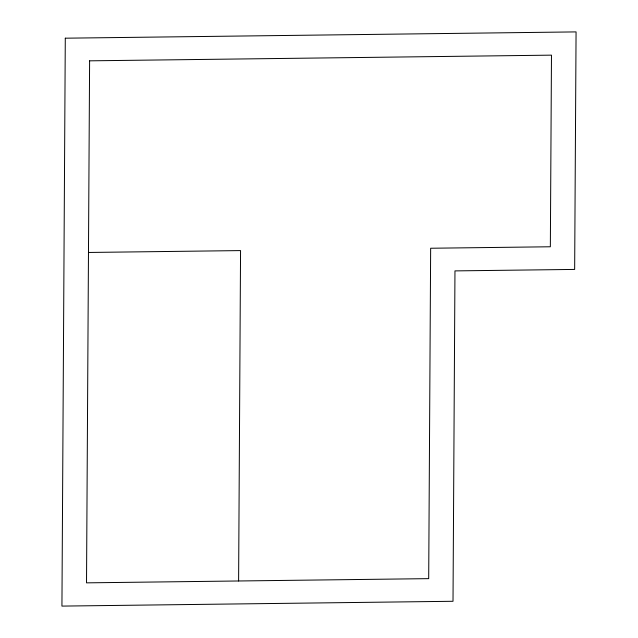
<?xml version="1.0" encoding="UTF-8"?>
<svg xmlns="http://www.w3.org/2000/svg" width="638" height="638" viewBox="0 0 638 638"><rect width="100%" height="100%" fill="white"/><g stroke="black" fill="none" stroke-linecap="round" stroke-linejoin="round"><path stroke-width="0.96" d="M238.604 580.979L240.558 250.59L88.475 252.465M65.291 38.192L61.934 606.1L453.012 601.283L454.966 270.895L574.655 269.419L576.066 31.9L65.291 38.192M89.607 60.833L86.521 582.853L428.696 578.642L430.65 248.246L550.347 246.77L551.479 55.147L89.607 60.833"/></g></svg>
